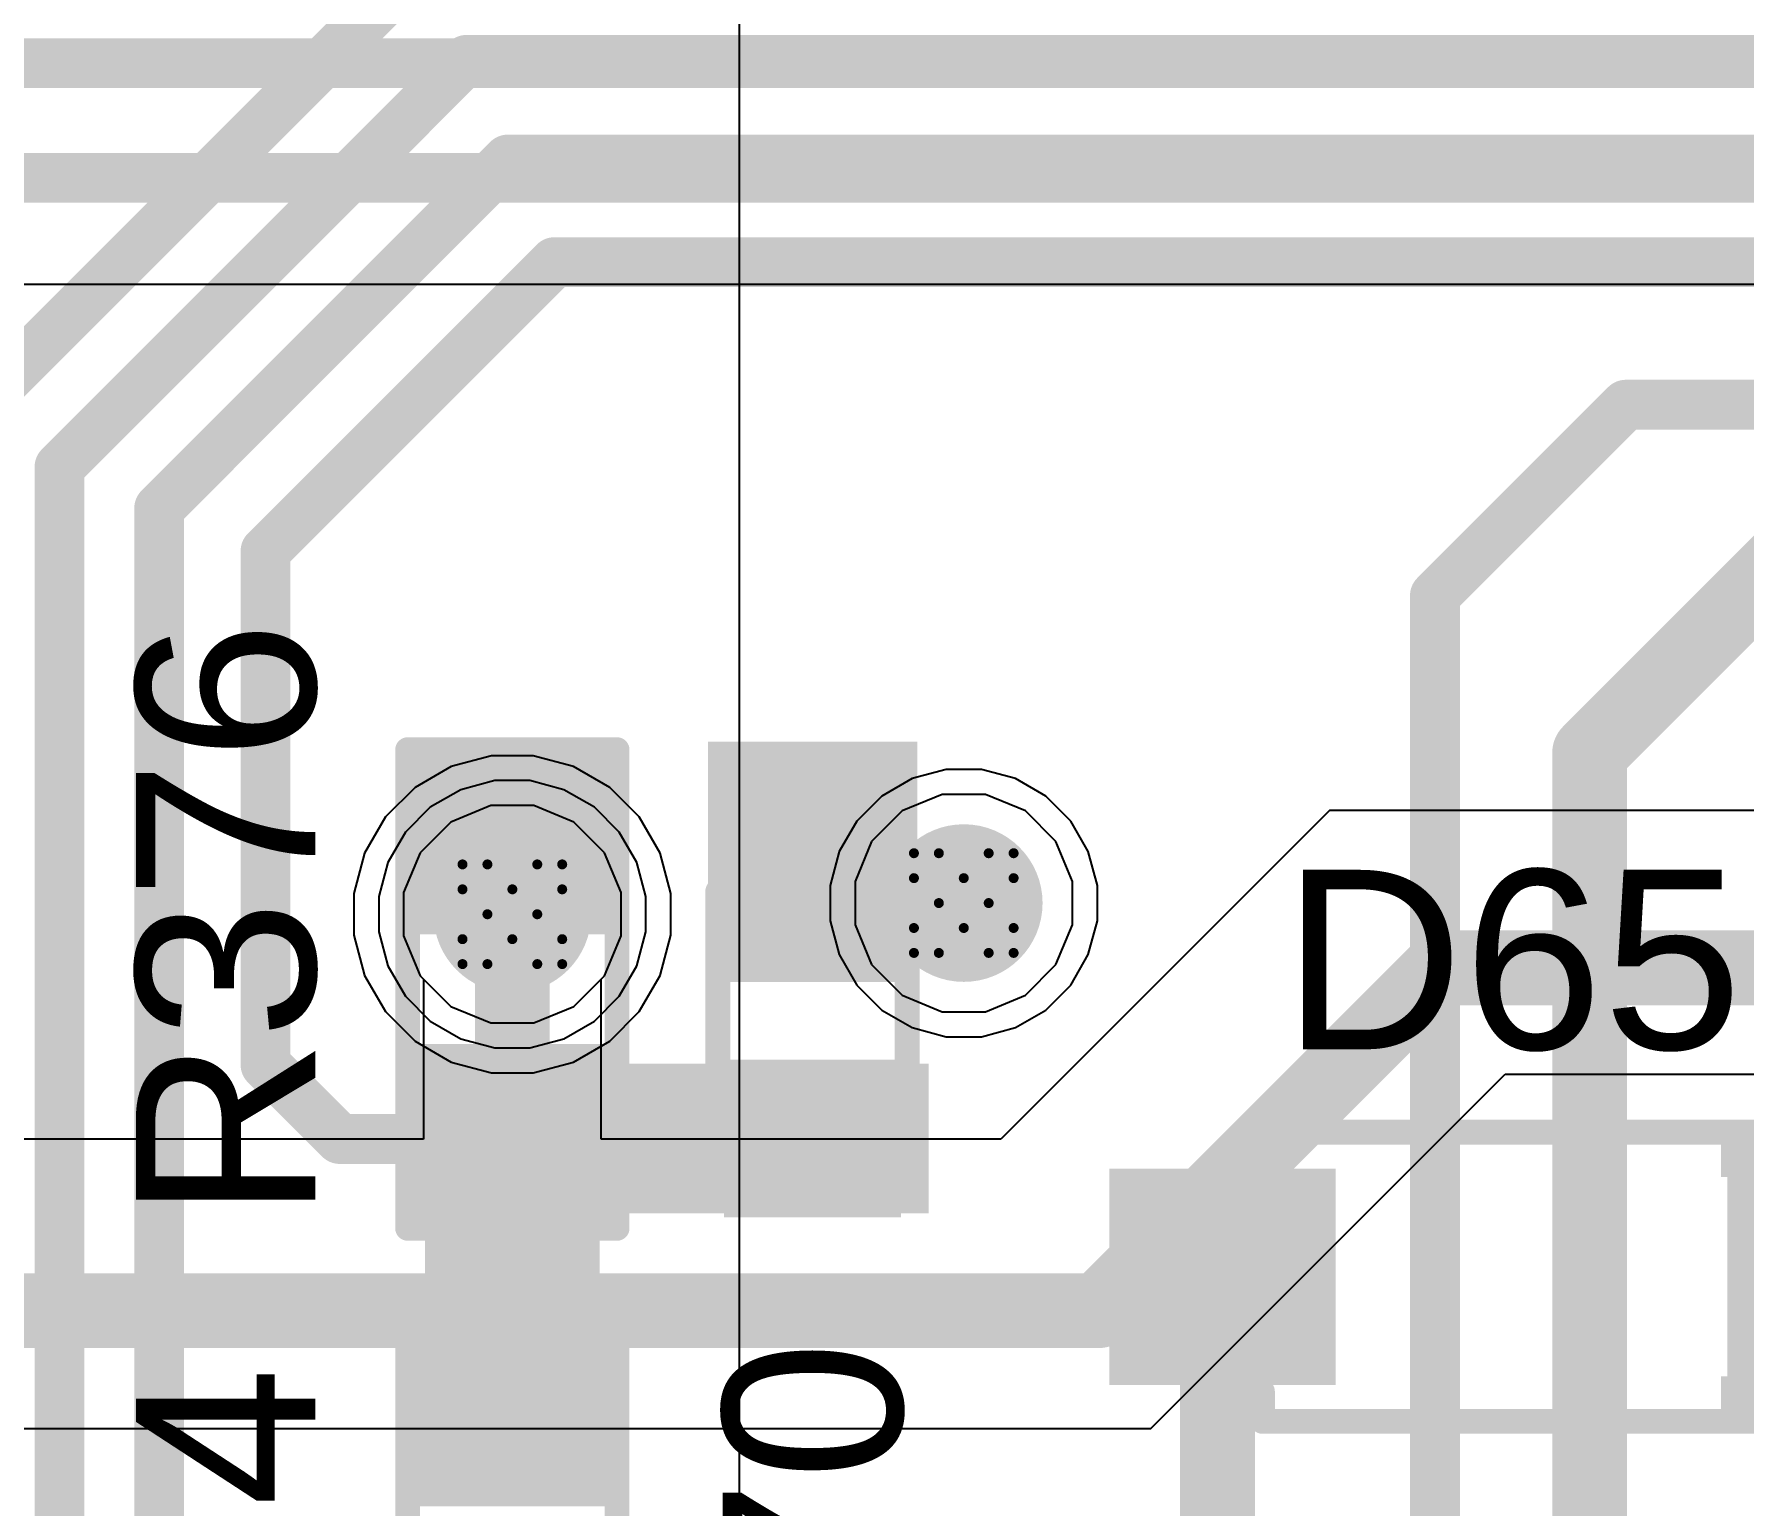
# Model space of a CAD drawing. Header units: inches. Extents: x 0 to 5379, y 0 to 5429.
# Drawn here: x 203.29 to 212, y 134.48 to 141.98 of the extents above; entities that cross this region are included whole.
import ezdxf

# ---------------------------------------------------------------- set-up
doc = ezdxf.new("R2010")
doc.units = ezdxf.units.IN
for name, color, linetype in [('Bottom Layer', 5, 'Continuous'), ('Bottom Solder', 6, 'Continuous'), ('Drill Drawing', 1, 'Continuous'), ('GND01', 16, 'Continuous'), ('GND02', 76, 'Continuous'), ('PWR', 156, 'Continuous'), ('SIG 01', 90, 'Continuous'), ('Top Layer', 1, 'Continuous'), ('Top Overlay', 2, 'Continuous'), ('Top Paste', 8, 'Continuous'), ('Top Solder', 216, 'Continuous'), ('Via Holes', 16, 'Continuous')]:
    doc.layers.add(name, color=color, linetype=linetype)
doc.styles.add('Arial', font='', dxfattribs={"height": 0.2})
doc.styles.get('Arial').set_extended_font_data('Arial')

# ---------------------------------------------------------------- blocks, each defined once
blk = doc.blocks.new('R___0603_387')
at = {"layer": 'Top Layer'}
for points in [[(-0.381, 0.4445), (-0.381, -0.4445), (-1.143, -0.4445), (-1.143, 0.4445)], [(1.143, 0.4445), (1.143, -0.4445), (0.381, -0.4445), (0.381, 0.4445)]]:
    blk.add_hatch(color=1, dxfattribs=at).paths.add_polyline_path(points)
at = {"layer": 'Top Paste'}
for points in [[(-0.381, 0.4445), (-0.381, -0.4445), (-1.143, -0.4445), (-1.143, 0.4445)], [(1.143, 0.4445), (1.143, -0.4445), (0.381, -0.4445), (0.381, 0.4445)]]:
    blk.add_hatch(color=8, dxfattribs=at).paths.add_polyline_path(points)
at = {"layer": 'Top Solder'}
for points in [[(-0.2794, 0.5461), (-0.2794, -0.5461), (-1.2446, -0.5461), (-1.2446, 0.5461)], [(1.2446, 0.5461), (1.2446, -0.5461), (0.2794, -0.5461), (0.2794, 0.5461)]]:
    blk.add_hatch(color=216, dxfattribs=at).paths.add_polyline_path(points)
at = {"layer": 'Top Overlay'}
for points in [[(-1.2192, 0.5334, 0.127, 0.127, 0), (1.2192, 0.5334, 0.127, 0.127, 0)], [(-1.2192, 0.5334, 0.127, 0.127, 0), (-1.2192, -0.5334, 0.127, 0.127, 0)], [(1.2192, 0.5334, 0.127, 0.127, 0), (1.2192, -0.5334, 0.127, 0.127, 0)], [(-1.2192, -0.5334, 0.127, 0.127, 0), (1.2192, -0.5334, 0.127, 0.127, 0)]]:
    blk.add_lwpolyline(points, format="xyseb", dxfattribs=at)
for points in [[(-1.25095, 0.5334, 0.0635, 0.0635, 1), (-1.18745, 0.5334, 0.0635, 0.0635, 1)], [(-1.25095, 0.5334, 0.0635, 0.0635, 1), (-1.18745, 0.5334, 0.0635, 0.0635, 1)], [(1.18745, 0.5334, 0.0635, 0.0635, 1), (1.25095, 0.5334, 0.0635, 0.0635, 1)], [(1.18745, 0.5334, 0.0635, 0.0635, 1), (1.25095, 0.5334, 0.0635, 0.0635, 1)], [(-1.25095, -0.5334, 0.0635, 0.0635, 1), (-1.18745, -0.5334, 0.0635, 0.0635, 1)], [(-1.25095, -0.5334, 0.0635, 0.0635, 1), (-1.18745, -0.5334, 0.0635, 0.0635, 1)], [(1.18745, -0.5334, 0.0635, 0.0635, 1), (1.25095, -0.5334, 0.0635, 0.0635, 1)], [(1.18745, -0.5334, 0.0635, 0.0635, 1), (1.25095, -0.5334, 0.0635, 0.0635, 1)]]:
    blk.add_lwpolyline(points, format="xyseb", close=True, dxfattribs=at)
blk = doc.blocks.new('R___0603_395')
at = {"layer": 'Top Layer'}
for points in [[(-0.381, 0.4445), (-0.381, -0.4445), (-1.143, -0.4445), (-1.143, 0.4445)], [(1.143, 0.4445), (1.143, -0.4445), (0.381, -0.4445), (0.381, 0.4445)]]:
    blk.add_hatch(color=1, dxfattribs=at).paths.add_polyline_path(points)
at = {"layer": 'Top Paste'}
for points in [[(-0.381, 0.4445), (-0.381, -0.4445), (-1.143, -0.4445), (-1.143, 0.4445)], [(1.143, 0.4445), (1.143, -0.4445), (0.381, -0.4445), (0.381, 0.4445)]]:
    blk.add_hatch(color=8, dxfattribs=at).paths.add_polyline_path(points)
at = {"layer": 'Top Solder'}
for points in [[(-0.2794, 0.5461), (-0.2794, -0.5461), (-1.2446, -0.5461), (-1.2446, 0.5461)], [(1.2446, 0.5461), (1.2446, -0.5461), (0.2794, -0.5461), (0.2794, 0.5461)]]:
    blk.add_hatch(color=216, dxfattribs=at).paths.add_polyline_path(points)
at = {"layer": 'Top Overlay'}
for points in [[(-1.2192, 0.5334, 0.127, 0.127, 0), (1.2192, 0.5334, 0.127, 0.127, 0)], [(-1.2192, 0.5334, 0.127, 0.127, 0), (-1.2192, -0.5334, 0.127, 0.127, 0)], [(1.2192, 0.5334, 0.127, 0.127, 0), (1.2192, -0.5334, 0.127, 0.127, 0)], [(-1.2192, -0.5334, 0.127, 0.127, 0), (1.2192, -0.5334, 0.127, 0.127, 0)]]:
    blk.add_lwpolyline(points, format="xyseb", dxfattribs=at)
for points in [[(-1.25095, 0.5334, 0.0635, 0.0635, 1), (-1.18745, 0.5334, 0.0635, 0.0635, 1)], [(-1.25095, 0.5334, 0.0635, 0.0635, 1), (-1.18745, 0.5334, 0.0635, 0.0635, 1)], [(1.18745, 0.5334, 0.0635, 0.0635, 1), (1.25095, 0.5334, 0.0635, 0.0635, 1)], [(1.18745, 0.5334, 0.0635, 0.0635, 1), (1.25095, 0.5334, 0.0635, 0.0635, 1)], [(-1.25095, -0.5334, 0.0635, 0.0635, 1), (-1.18745, -0.5334, 0.0635, 0.0635, 1)], [(-1.25095, -0.5334, 0.0635, 0.0635, 1), (-1.18745, -0.5334, 0.0635, 0.0635, 1)], [(1.18745, -0.5334, 0.0635, 0.0635, 1), (1.25095, -0.5334, 0.0635, 0.0635, 1)], [(1.18745, -0.5334, 0.0635, 0.0635, 1), (1.25095, -0.5334, 0.0635, 0.0635, 1)]]:
    blk.add_lwpolyline(points, format="xyseb", close=True, dxfattribs=at)
blk = doc.blocks.new('SOD_523_866')
at = {"layer": 'Top Layer'}
for points in [[(-0.9, 0.35), (-0.3, 0.35), (-0.3, -0.35), (-0.9, -0.35)], [(0.3, 0.35), (0.9, 0.35), (0.9, -0.35), (0.3, -0.35)]]:
    blk.add_hatch(color=1, dxfattribs=at).paths.add_polyline_path(points)
at = {"layer": 'Top Overlay'}
for points in [[(0.6602, 0.3556), (1.4222, 0.3556), (1.4222, 0.5334), (0.6602, 0.5334)], [(0.9396, -0.381), (1.4222, -0.381), (1.4222, 0.381), (0.9396, 0.381)], [(0.6602, -0.5334), (1.4222, -0.5334), (1.4222, -0.3556), (0.6602, -0.3556)]]:
    blk.add_hatch(color=2, dxfattribs=at).paths.add_polyline_path(points)
at = {"layer": 'Top Paste'}
for points in [[(-0.9, 0.35), (-0.3, 0.35), (-0.3, -0.35), (-0.9, -0.35)], [(0.3, 0.35), (0.9, 0.35), (0.9, -0.35), (0.3, -0.35)]]:
    blk.add_hatch(color=8, dxfattribs=at).paths.add_polyline_path(points)
at = {"layer": 'Top Solder'}
for points in [[(-1.0016, 0.4516), (-0.1984, 0.4516), (-0.1984, -0.4516), (-1.0016, -0.4516)], [(0.1984, 0.4516), (1.0016, 0.4516), (1.0016, -0.4516), (0.1984, -0.4516)]]:
    blk.add_hatch(color=216, dxfattribs=at).paths.add_polyline_path(points)
at = {"layer": 'Top Overlay'}
for points in [[(-0.6096, 0.4826, 0.127, 0.127, 0), (0.6604, 0.4826, 0.127, 0.127, 0)], [(-0.6096, 0.4818, 0.127, 0.127, 0), (-0.6096, 0.4318, 0.127, 0.127, 0)], [(-0.6096, -0.4318, 0.127, 0.127, 0), (-0.6096, -0.4818, 0.127, 0.127, 0)], [(-0.6096, -0.4826, 0.127, 0.127, 0), (0.6604, -0.4826, 0.127, 0.127, 0)]]:
    blk.add_lwpolyline(points, format="xyseb", dxfattribs=at)
for points in [[(-0.6413, 0.4826, 0.0635, 0.0635, 1), (-0.5778, 0.4826, 0.0635, 0.0635, 1)], [(-0.6413, 0.4818, 0.0635, 0.0635, 1), (-0.5778, 0.4818, 0.0635, 0.0635, 1)], [(0.6287, 0.4826, 0.0635, 0.0635, 1), (0.6921, 0.4826, 0.0635, 0.0635, 1)], [(-0.6413, 0.4318, 0.0635, 0.0635, 1), (-0.5778, 0.4318, 0.0635, 0.0635, 1)], [(-0.6413, -0.4318, 0.0635, 0.0635, 1), (-0.5778, -0.4318, 0.0635, 0.0635, 1)], [(-0.6413, -0.4818, 0.0635, 0.0635, 1), (-0.5778, -0.4818, 0.0635, 0.0635, 1)], [(-0.6413, -0.4826, 0.0635, 0.0635, 1), (-0.5778, -0.4826, 0.0635, 0.0635, 1)], [(0.6287, -0.4826, 0.0635, 0.0635, 1), (0.6921, -0.4826, 0.0635, 0.0635, 1)]]:
    blk.add_lwpolyline(points, format="xyseb", close=True, dxfattribs=at)
blk = doc.blocks.new('SOD_123_871')
at = {"layer": 'Top Layer'}
for points in [[(-1.1, 0.45), (-1.1, -0.45), (-2.05, -0.45), (-2.05, 0.45)], [(2.05, 0.45), (2.05, -0.45), (1.1, -0.45), (1.1, 0.45)]]:
    blk.add_hatch(color=1, dxfattribs=at).paths.add_polyline_path(points)
at = {"layer": 'Top Overlay'}
for points in [[(0.9652, 0.508), (2.8194, 0.508), (2.8194, 0.8), (0.9652, 0.8)], [(2.1198, -0.7875), (2.8194, -0.7875), (2.8194, 0.7873), (2.1198, 0.7873)], [(0.9652, -0.8), (2.8194, -0.8), (2.8194, -0.508), (0.9652, -0.508)]]:
    blk.add_hatch(color=2, dxfattribs=at).paths.add_polyline_path(points)
at = {"layer": 'Top Paste'}
for points in [[(-1.1, 0.45), (-1.1, -0.45), (-2.05, -0.45), (-2.05, 0.45)], [(2.05, 0.45), (2.05, -0.45), (1.1, -0.45), (1.1, 0.45)]]:
    blk.add_hatch(color=8, dxfattribs=at).paths.add_polyline_path(points)
at = {"layer": 'Top Solder'}
for points in [[(-0.9984, 0.5516), (-0.9984, -0.5516), (-2.1516, -0.5516), (-2.1516, 0.5516)], [(2.1516, 0.5516), (2.1516, -0.5516), (0.9984, -0.5516), (0.9984, 0.5516)]]:
    blk.add_hatch(color=216, dxfattribs=at).paths.add_polyline_path(points)
at = {"layer": 'Top Overlay'}
for points in [[(-1.3716, 0.5842, 0.127, 0.127, 0), (-1.3716, 0.7366, 0.127, 0.127, 0)], [(-1.3716, 0.7366, 0.127, 0.127, 0), (0.9652, 0.7366, 0.127, 0.127, 0)], [(-1.3716, -0.7366, 0.127, 0.127, 0), (-1.3716, -0.5842, 0.127, 0.127, 0)], [(-1.3716, -0.7366, 0.127, 0.127, 0), (0.9652, -0.7366, 0.127, 0.127, 0)]]:
    blk.add_lwpolyline(points, format="xyseb", dxfattribs=at)
for points in [[(-1.4033, 0.7366, 0.0635, 0.0635, 1), (-1.3398, 0.7366, 0.0635, 0.0635, 1)], [(-1.4033, 0.7366, 0.0635, 0.0635, 1), (-1.3398, 0.7366, 0.0635, 0.0635, 1)], [(0.9335, 0.7366, 0.0635, 0.0635, 1), (0.997, 0.7366, 0.0635, 0.0635, 1)], [(-1.4033, 0.5842, 0.0635, 0.0635, 1), (-1.3398, 0.5842, 0.0635, 0.0635, 1)], [(-1.4033, -0.5842, 0.0635, 0.0635, 1), (-1.3398, -0.5842, 0.0635, 0.0635, 1)], [(-1.4033, -0.7366, 0.0635, 0.0635, 1), (-1.3398, -0.7366, 0.0635, 0.0635, 1)], [(-1.4033, -0.7366, 0.0635, 0.0635, 1), (-1.3398, -0.7366, 0.0635, 0.0635, 1)], [(0.9335, -0.7366, 0.0635, 0.0635, 1), (0.997, -0.7366, 0.0635, 0.0635, 1)]]:
    blk.add_lwpolyline(points, format="xyseb", close=True, dxfattribs=at)

msp = doc.modelspace()

# ---------------------------------------------------------------- hatches: boundary and pattern name
at = {"layer": 'Bottom Layer'}
h = msp.add_hatch(color=5, dxfattribs=at)
edge = h.paths.add_edge_path()
edge.add_arc((208.0283, 137.5495), 0.3, 0, 360)
h = msp.add_hatch(color=5, dxfattribs=at)
edge = h.paths.add_edge_path()
edge.add_arc((205.7279, 137.4925), 0.3, 0, 360)
at = {"layer": 'Bottom Solder'}
h = msp.add_hatch(color=6, dxfattribs=at)
edge = h.paths.add_edge_path()
edge.add_arc((208.0283, 137.5495), 0.4016, 0, 360)
h = msp.add_hatch(color=6, dxfattribs=at)
edge = h.paths.add_edge_path()
edge.add_arc((205.7279, 137.4925), 0.4016, 0, 360)
at = {"layer": 'GND01'}
h = msp.add_hatch(color=16, dxfattribs=at)
edge = h.paths.add_edge_path()
edge.add_arc((208.0283, 137.5495), 0.3, 0, 360)
h = msp.add_hatch(color=16, dxfattribs=at)
edge = h.paths.add_edge_path()
edge.add_arc((205.7279, 137.4925), 0.3, 0, 360)
at = {"layer": 'GND02'}
h = msp.add_hatch(color=76, dxfattribs=at)
edge = h.paths.add_edge_path()
edge.add_arc((208.0283, 137.5495), 0.3, 0, 360)
h = msp.add_hatch(color=76, dxfattribs=at)
edge = h.paths.add_edge_path()
edge.add_arc((205.7279, 137.4925), 0.3, 0, 360)
at = {"layer": 'PWR'}
h = msp.add_hatch(color=156, dxfattribs=at)
edge = h.paths.add_edge_path()
edge.add_arc((208.0283, 137.5495), 0.3, 0, 360)
h = msp.add_hatch(color=156, dxfattribs=at)
edge = h.paths.add_edge_path()
edge.add_arc((205.7279, 137.4925), 0.3, 0, 360)
at = {"layer": 'SIG 01'}
h = msp.add_hatch(color=90, dxfattribs=at)
edge = h.paths.add_edge_path()
edge.add_arc((208.0283, 137.5495), 0.3, 0, 360)
h = msp.add_hatch(color=90, dxfattribs=at)
edge = h.paths.add_edge_path()
edge.add_arc((205.7279, 137.4925), 0.3, 0, 360)
at = {"layer": 'Top Layer'}
h = msp.add_hatch(color=1, dxfattribs=at)
edge = h.paths.add_edge_path()
edge.add_arc((208.0283, 137.5495), 0.3, 0, 360)
h = msp.add_hatch(color=1, dxfattribs=at)
edge = h.paths.add_edge_path()
edge.add_arc((205.7279, 137.4925), 0.3, 0, 360)
for points in [[(207.8488, 136.7312), (205.2834, 136.7312), (205.2834, 135.9692), (207.8488, 135.9692)], [(206.1724, 136.7308), (205.2834, 136.7308), (205.2834, 134.5986), (206.1724, 134.5986)]]:
    msp.add_hatch(color=1, dxfattribs=at).paths.add_polyline_path(points)
at = {"layer": 'Top Solder'}
h = msp.add_hatch(color=216, dxfattribs=at)
edge = h.paths.add_edge_path()
edge.add_arc((208.0283, 137.5495), 0.4016, 0, 360)
h = msp.add_hatch(color=216, dxfattribs=at)
edge = h.paths.add_edge_path()
edge.add_arc((205.7279, 137.4925), 0.4016, 0, 360)
at = {"layer": 'Via Holes'}
h = msp.add_hatch(color=7, dxfattribs=at)
edge = h.paths.add_edge_path()
edge.add_arc((208.0283, 137.5495), 0.15, 0, 360)
h = msp.add_hatch(color=7, dxfattribs=at)
edge = h.paths.add_edge_path()
edge.add_arc((205.7279, 137.4925), 0.15, 0, 360)

# ---------------------------------------------------------------- linework, layer by layer
at = {"layer": 'Bottom Layer'}
for p, q in [((206.883, 147.2946), (206.883, 131.7244)), ((206.883, 147.2946), (206.883, 131.7244)), ((205.6215, 138.3005), (205.416, 138.2454)), ((205.8343, 138.3005), (205.6215, 138.3005)), ((206.0398, 138.2454), (205.8343, 138.3005)), ((205.416, 138.2454), (205.2318, 138.1391)), ((206.224, 138.1391), (206.0398, 138.2454)), ((205.2318, 138.1391), (205.0813, 137.9886)), ((206.3744, 137.9886), (206.224, 138.1391)), ((205.0813, 137.9886), (204.975, 137.8044)), ((206.4808, 137.8044), (206.3744, 137.9886)), ((204.975, 137.8044), (204.9199, 137.5989)), ((206.5359, 137.5989), (206.4808, 137.8044)), ((204.9199, 137.5989), (204.9199, 137.3861)), ((206.5359, 137.3861), (206.5359, 137.5989)), ((204.9199, 137.3861), (204.975, 137.1806)), ((206.4808, 137.1806), (206.5359, 137.3861)), ((204.975, 137.1806), (205.0813, 136.9964)), ((206.3744, 136.9964), (206.4808, 137.1806)), ((205.0813, 136.9964), (205.2318, 136.8459)), ((206.224, 136.8459), (206.3744, 136.9964)), ((205.2318, 136.8459), (205.416, 136.7396)), ((206.0398, 136.7396), (206.224, 136.8459)), ((205.416, 136.7396), (205.6215, 136.6845)), ((205.8343, 136.6845), (206.0398, 136.7396)), ((205.6215, 136.6845), (205.8343, 136.6845))]:
    msp.add_line(p, q, dxfattribs=at)
at = {"layer": 'Drill Drawing'}
for points in [[(207.7743, 137.6765, 0.0508, 0.0508, 0), (207.7743, 137.8035, 0.0508, 0.0508, 0)], [(207.7743, 137.8035, 0.0508, 0.0508, 0), (207.9013, 137.8035, 0.0508, 0.0508, 0)], [(207.9013, 137.8035, 0.0508, 0.0508, 0), (208.0283, 137.6765, 0.0508, 0.0508, 0)], [(208.0283, 137.6765, 0.0508, 0.0508, 0), (208.1553, 137.8035, 0.0508, 0.0508, 0)], [(208.1553, 137.8035, 0.0508, 0.0508, 0), (208.2823, 137.8035, 0.0508, 0.0508, 0)], [(208.2823, 137.6765, 0.0508, 0.0508, 0), (208.2823, 137.8035, 0.0508, 0.0508, 0)], [(205.4739, 137.6195, 0.0508, 0.0508, 0), (205.4739, 137.7465, 0.0508, 0.0508, 0)], [(205.4739, 137.7465, 0.0508, 0.0508, 0), (205.6009, 137.7465, 0.0508, 0.0508, 0)], [(205.6009, 137.7465, 0.0508, 0.0508, 0), (205.7279, 137.6195, 0.0508, 0.0508, 0)], [(205.7279, 137.6195, 0.0508, 0.0508, 0), (205.8549, 137.7465, 0.0508, 0.0508, 0)], [(205.8549, 137.7465, 0.0508, 0.0508, 0), (205.9819, 137.7465, 0.0508, 0.0508, 0)], [(205.9819, 137.6195, 0.0508, 0.0508, 0), (205.9819, 137.7465, 0.0508, 0.0508, 0)], [(207.7743, 137.6765, 0.0508, 0.0508, 0), (207.9013, 137.5495, 0.0508, 0.0508, 0)], [(208.1553, 137.5495, 0.0508, 0.0508, 0), (208.2823, 137.6765, 0.0508, 0.0508, 0)], [(205.4739, 137.6195, 0.0508, 0.0508, 0), (205.6009, 137.4925, 0.0508, 0.0508, 0)], [(205.8549, 137.4925, 0.0508, 0.0508, 0), (205.9819, 137.6195, 0.0508, 0.0508, 0)], [(207.7743, 137.4225, 0.0508, 0.0508, 0), (207.9013, 137.5495, 0.0508, 0.0508, 0)], [(208.1553, 137.5495, 0.0508, 0.0508, 0), (208.2823, 137.4225, 0.0508, 0.0508, 0)], [(205.4739, 137.3655, 0.0508, 0.0508, 0), (205.6009, 137.4925, 0.0508, 0.0508, 0)], [(205.8549, 137.4925, 0.0508, 0.0508, 0), (205.9819, 137.3655, 0.0508, 0.0508, 0)], [(205.4739, 137.2385, 0.0508, 0.0508, 0), (205.4739, 137.3655, 0.0508, 0.0508, 0)], [(205.6009, 137.2385, 0.0508, 0.0508, 0), (205.7279, 137.3655, 0.0508, 0.0508, 0)], [(205.7279, 137.3655, 0.0508, 0.0508, 0), (205.8549, 137.2385, 0.0508, 0.0508, 0)], [(205.9819, 137.2385, 0.0508, 0.0508, 0), (205.9819, 137.3655, 0.0508, 0.0508, 0)], [(207.7743, 137.2955, 0.0508, 0.0508, 0), (207.7743, 137.4225, 0.0508, 0.0508, 0)], [(207.9013, 137.2955, 0.0508, 0.0508, 0), (208.0283, 137.4225, 0.0508, 0.0508, 0)], [(208.0283, 137.4225, 0.0508, 0.0508, 0), (208.1553, 137.2955, 0.0508, 0.0508, 0)], [(208.2823, 137.2955, 0.0508, 0.0508, 0), (208.2823, 137.4225, 0.0508, 0.0508, 0)], [(207.7743, 137.2955, 0.0508, 0.0508, 0), (207.9013, 137.2955, 0.0508, 0.0508, 0)], [(208.1553, 137.2955, 0.0508, 0.0508, 0), (208.2823, 137.2955, 0.0508, 0.0508, 0)], [(205.4739, 137.2385, 0.0508, 0.0508, 0), (205.6009, 137.2385, 0.0508, 0.0508, 0)], [(205.8549, 137.2385, 0.0508, 0.0508, 0), (205.9819, 137.2385, 0.0508, 0.0508, 0)]]:
    msp.add_lwpolyline(points, format="xyseb", dxfattribs=at)
for points in [[(207.7616, 137.8035, 0.0254, 0.0254, 1), (207.787, 137.8035, 0.0254, 0.0254, 1)], [(207.7616, 137.8035, 0.0254, 0.0254, 1), (207.787, 137.8035, 0.0254, 0.0254, 1)], [(207.8886, 137.8035, 0.0254, 0.0254, 1), (207.914, 137.8035, 0.0254, 0.0254, 1)], [(207.8886, 137.8035, 0.0254, 0.0254, 1), (207.914, 137.8035, 0.0254, 0.0254, 1)], [(208.1426, 137.8035, 0.0254, 0.0254, 1), (208.168, 137.8035, 0.0254, 0.0254, 1)], [(208.1426, 137.8035, 0.0254, 0.0254, 1), (208.168, 137.8035, 0.0254, 0.0254, 1)], [(208.2696, 137.8035, 0.0254, 0.0254, 1), (208.295, 137.8035, 0.0254, 0.0254, 1)], [(208.2696, 137.8035, 0.0254, 0.0254, 1), (208.295, 137.8035, 0.0254, 0.0254, 1)], [(205.4612, 137.7465, 0.0254, 0.0254, 1), (205.4866, 137.7465, 0.0254, 0.0254, 1)], [(205.4612, 137.7465, 0.0254, 0.0254, 1), (205.4866, 137.7465, 0.0254, 0.0254, 1)], [(205.5882, 137.7465, 0.0254, 0.0254, 1), (205.6136, 137.7465, 0.0254, 0.0254, 1)], [(205.5882, 137.7465, 0.0254, 0.0254, 1), (205.6136, 137.7465, 0.0254, 0.0254, 1)], [(205.8422, 137.7465, 0.0254, 0.0254, 1), (205.8676, 137.7465, 0.0254, 0.0254, 1)], [(205.8422, 137.7465, 0.0254, 0.0254, 1), (205.8676, 137.7465, 0.0254, 0.0254, 1)], [(205.9692, 137.7465, 0.0254, 0.0254, 1), (205.9946, 137.7465, 0.0254, 0.0254, 1)], [(205.9692, 137.7465, 0.0254, 0.0254, 1), (205.9946, 137.7465, 0.0254, 0.0254, 1)], [(207.7616, 137.6765, 0.0254, 0.0254, 1), (207.787, 137.6765, 0.0254, 0.0254, 1)], [(207.7616, 137.6765, 0.0254, 0.0254, 1), (207.787, 137.6765, 0.0254, 0.0254, 1)], [(208.0156, 137.6765, 0.0254, 0.0254, 1), (208.041, 137.6765, 0.0254, 0.0254, 1)], [(208.0156, 137.6765, 0.0254, 0.0254, 1), (208.041, 137.6765, 0.0254, 0.0254, 1)], [(208.2696, 137.6765, 0.0254, 0.0254, 1), (208.295, 137.6765, 0.0254, 0.0254, 1)], [(208.2696, 137.6765, 0.0254, 0.0254, 1), (208.295, 137.6765, 0.0254, 0.0254, 1)], [(205.4612, 137.6195, 0.0254, 0.0254, 1), (205.4866, 137.6195, 0.0254, 0.0254, 1)], [(205.4612, 137.6195, 0.0254, 0.0254, 1), (205.4866, 137.6195, 0.0254, 0.0254, 1)], [(205.7152, 137.6195, 0.0254, 0.0254, 1), (205.7406, 137.6195, 0.0254, 0.0254, 1)], [(205.7152, 137.6195, 0.0254, 0.0254, 1), (205.7406, 137.6195, 0.0254, 0.0254, 1)], [(205.9692, 137.6195, 0.0254, 0.0254, 1), (205.9946, 137.6195, 0.0254, 0.0254, 1)], [(205.9692, 137.6195, 0.0254, 0.0254, 1), (205.9946, 137.6195, 0.0254, 0.0254, 1)], [(207.8886, 137.5495, 0.0254, 0.0254, 1), (207.914, 137.5495, 0.0254, 0.0254, 1)], [(207.8886, 137.5495, 0.0254, 0.0254, 1), (207.914, 137.5495, 0.0254, 0.0254, 1)], [(208.1426, 137.5495, 0.0254, 0.0254, 1), (208.168, 137.5495, 0.0254, 0.0254, 1)], [(208.1426, 137.5495, 0.0254, 0.0254, 1), (208.168, 137.5495, 0.0254, 0.0254, 1)], [(205.5882, 137.4925, 0.0254, 0.0254, 1), (205.6136, 137.4925, 0.0254, 0.0254, 1)], [(205.5882, 137.4925, 0.0254, 0.0254, 1), (205.6136, 137.4925, 0.0254, 0.0254, 1)], [(205.8422, 137.4925, 0.0254, 0.0254, 1), (205.8676, 137.4925, 0.0254, 0.0254, 1)], [(205.8422, 137.4925, 0.0254, 0.0254, 1), (205.8676, 137.4925, 0.0254, 0.0254, 1)], [(205.4612, 137.3655, 0.0254, 0.0254, 1), (205.4866, 137.3655, 0.0254, 0.0254, 1)], [(205.4612, 137.3655, 0.0254, 0.0254, 1), (205.4866, 137.3655, 0.0254, 0.0254, 1)], [(205.7152, 137.3655, 0.0254, 0.0254, 1), (205.7406, 137.3655, 0.0254, 0.0254, 1)], [(205.7152, 137.3655, 0.0254, 0.0254, 1), (205.7406, 137.3655, 0.0254, 0.0254, 1)], [(205.9692, 137.3655, 0.0254, 0.0254, 1), (205.9946, 137.3655, 0.0254, 0.0254, 1)], [(205.9692, 137.3655, 0.0254, 0.0254, 1), (205.9946, 137.3655, 0.0254, 0.0254, 1)], [(207.7616, 137.4225, 0.0254, 0.0254, 1), (207.787, 137.4225, 0.0254, 0.0254, 1)], [(207.7616, 137.4225, 0.0254, 0.0254, 1), (207.787, 137.4225, 0.0254, 0.0254, 1)], [(208.0156, 137.4225, 0.0254, 0.0254, 1), (208.041, 137.4225, 0.0254, 0.0254, 1)], [(208.0156, 137.4225, 0.0254, 0.0254, 1), (208.041, 137.4225, 0.0254, 0.0254, 1)], [(208.2696, 137.4225, 0.0254, 0.0254, 1), (208.295, 137.4225, 0.0254, 0.0254, 1)], [(208.2696, 137.4225, 0.0254, 0.0254, 1), (208.295, 137.4225, 0.0254, 0.0254, 1)], [(207.7616, 137.2955, 0.0254, 0.0254, 1), (207.787, 137.2955, 0.0254, 0.0254, 1)], [(207.7616, 137.2955, 0.0254, 0.0254, 1), (207.787, 137.2955, 0.0254, 0.0254, 1)], [(207.8886, 137.2955, 0.0254, 0.0254, 1), (207.914, 137.2955, 0.0254, 0.0254, 1)], [(207.8886, 137.2955, 0.0254, 0.0254, 1), (207.914, 137.2955, 0.0254, 0.0254, 1)], [(208.1426, 137.2955, 0.0254, 0.0254, 1), (208.168, 137.2955, 0.0254, 0.0254, 1)], [(208.1426, 137.2955, 0.0254, 0.0254, 1), (208.168, 137.2955, 0.0254, 0.0254, 1)], [(208.2696, 137.2955, 0.0254, 0.0254, 1), (208.295, 137.2955, 0.0254, 0.0254, 1)], [(208.2696, 137.2955, 0.0254, 0.0254, 1), (208.295, 137.2955, 0.0254, 0.0254, 1)], [(205.4612, 137.2385, 0.0254, 0.0254, 1), (205.4866, 137.2385, 0.0254, 0.0254, 1)], [(205.4612, 137.2385, 0.0254, 0.0254, 1), (205.4866, 137.2385, 0.0254, 0.0254, 1)], [(205.5882, 137.2385, 0.0254, 0.0254, 1), (205.6136, 137.2385, 0.0254, 0.0254, 1)], [(205.5882, 137.2385, 0.0254, 0.0254, 1), (205.6136, 137.2385, 0.0254, 0.0254, 1)], [(205.8422, 137.2385, 0.0254, 0.0254, 1), (205.8676, 137.2385, 0.0254, 0.0254, 1)], [(205.8422, 137.2385, 0.0254, 0.0254, 1), (205.8676, 137.2385, 0.0254, 0.0254, 1)], [(205.9692, 137.2385, 0.0254, 0.0254, 1), (205.9946, 137.2385, 0.0254, 0.0254, 1)], [(205.9692, 137.2385, 0.0254, 0.0254, 1), (205.9946, 137.2385, 0.0254, 0.0254, 1)]]:
    msp.add_lwpolyline(points, format="xyseb", close=True, dxfattribs=at)
at = {"layer": 'GND01'}
for p, q in [((207.9181, 138.1035), (207.7145, 138.0192)), ((208.1385, 138.1035), (207.9181, 138.1035)), ((208.3421, 138.0192), (208.1385, 138.1035)), ((205.6177, 138.0465), (205.4141, 137.9622)), ((205.8381, 138.0465), (205.6177, 138.0465)), ((206.0417, 137.9622), (205.8381, 138.0465)), ((207.7145, 138.0192), (207.5586, 137.8633)), ((208.498, 137.8633), (208.3421, 138.0192)), ((205.4141, 137.9622), (205.2582, 137.8063)), ((206.1975, 137.8063), (206.0417, 137.9622)), ((207.5586, 137.8633), (207.4743, 137.6597)), ((208.5823, 137.6597), (208.498, 137.8633)), ((205.2582, 137.8063), (205.1739, 137.6027)), ((206.2819, 137.6027), (206.1975, 137.8063)), ((207.4743, 137.6597), (207.4743, 137.4393)), ((208.5823, 137.4393), (208.5823, 137.6597)), ((205.1739, 137.6027), (205.1739, 137.3823)), ((206.2819, 137.3823), (206.2819, 137.6027)), ((207.4743, 137.4393), (207.5586, 137.2357)), ((208.498, 137.2357), (208.5823, 137.4393)), ((205.1739, 137.3823), (205.2582, 137.1787)), ((206.1975, 137.1787), (206.2819, 137.3823)), ((207.5586, 137.2357), (207.7145, 137.0798)), ((208.3421, 137.0798), (208.498, 137.2357)), ((205.2582, 137.1787), (205.4141, 137.0228)), ((206.0417, 137.0228), (206.1975, 137.1787)), ((207.7145, 137.0798), (207.9181, 136.9955)), ((208.1385, 136.9955), (208.3421, 137.0798)), ((205.4141, 137.0228), (205.6177, 136.9385)), ((205.8381, 136.9385), (206.0417, 137.0228)), ((207.9181, 136.9955), (208.1385, 136.9955)), ((205.6177, 136.9385), (205.8381, 136.9385))]:
    msp.add_line(p, q, dxfattribs=at)
at = {"layer": 'GND02'}
for p, q in [((207.9181, 138.1035), (207.7145, 138.0192)), ((208.1385, 138.1035), (207.9181, 138.1035)), ((208.3421, 138.0192), (208.1385, 138.1035)), ((205.6177, 138.0465), (205.4141, 137.9622)), ((205.8381, 138.0465), (205.6177, 138.0465)), ((206.0417, 137.9622), (205.8381, 138.0465)), ((207.7145, 138.0192), (207.5586, 137.8633)), ((208.498, 137.8633), (208.3421, 138.0192)), ((205.4141, 137.9622), (205.2582, 137.8063)), ((206.1975, 137.8063), (206.0417, 137.9622)), ((207.5586, 137.8633), (207.4743, 137.6597)), ((208.5823, 137.6597), (208.498, 137.8633)), ((205.2582, 137.8063), (205.1739, 137.6027)), ((206.2819, 137.6027), (206.1975, 137.8063)), ((207.4743, 137.6597), (207.4743, 137.4393)), ((208.5823, 137.4393), (208.5823, 137.6597)), ((205.1739, 137.6027), (205.1739, 137.3823)), ((206.2819, 137.3823), (206.2819, 137.6027)), ((207.4743, 137.4393), (207.5586, 137.2357)), ((208.498, 137.2357), (208.5823, 137.4393)), ((205.1739, 137.3823), (205.2582, 137.1787)), ((206.1975, 137.1787), (206.2819, 137.3823)), ((207.5586, 137.2357), (207.7145, 137.0798)), ((208.3421, 137.0798), (208.498, 137.2357)), ((205.2582, 137.1787), (205.4141, 137.0228)), ((206.0417, 137.0228), (206.1975, 137.1787)), ((207.7145, 137.0798), (207.9181, 136.9955)), ((208.1385, 136.9955), (208.3421, 137.0798)), ((205.4141, 137.0228), (205.6177, 136.9385)), ((205.8381, 136.9385), (206.0417, 137.0228)), ((207.9181, 136.9955), (208.1385, 136.9955)), ((205.6177, 136.9385), (205.8381, 136.9385))]:
    msp.add_line(p, q, dxfattribs=at)
at = {"layer": 'PWR'}
for p, q in [((185.2817, 140.7023), (215.1341, 140.7023)), ((205.6177, 138.0465), (205.4141, 137.9622)), ((205.8381, 138.0465), (205.6177, 138.0465)), ((206.0417, 137.9622), (205.8381, 138.0465)), ((209.8918, 138.0211), (208.2179, 136.3472)), ((222.9687, 138.0211), (209.8918, 138.0211)), ((205.4141, 137.9622), (205.2582, 137.8063)), ((206.1975, 137.8063), (206.0417, 137.9622)), ((205.2582, 137.8063), (205.1739, 137.6027)), ((206.2819, 137.6027), (206.1975, 137.8063)), ((205.1739, 137.6027), (205.1739, 137.3823)), ((206.2819, 137.3823), (206.2819, 137.6027)), ((205.1739, 137.3823), (205.2582, 137.1787)), ((206.1975, 137.1787), (206.2819, 137.3823)), ((205.2582, 137.1787), (205.2747, 137.1622)), ((205.2747, 137.1622), (205.2747, 136.3472)), ((206.1811, 137.1622), (206.1975, 137.1787)), ((206.1811, 136.3472), (206.1811, 137.1622)), ((208.9808, 134.8716), (210.7866, 136.6774)), ((210.7866, 136.6774), (215.7695, 136.6774)), ((205.2747, 136.3472), (185.2817, 136.3472)), ((208.2179, 136.3472), (206.1811, 136.3472)), ((185.1285, 134.8716), (208.9808, 134.8716))]:
    msp.add_line(p, q, dxfattribs=at)
for points in [[(186.5303, 141.8296, 0.254, 0.254, 0), (214.7009, 141.8296, 0.254, 0.254, 0)], [(186.1644, 141.2449, 0.254, 0.254, 0), (215.0417, 141.2449, 0.254, 0.254, 0)], [(205.7279, 135.4726, 0.381, 0.381, 0), (205.7279, 137.4925, 0.381, 0.381, 0)], [(208.717, 135.4726, 0.381, 0.381, 0), (210.464, 137.2196, 0.381, 0.381, 0)], [(210.464, 137.2196, 0.381, 0.381, 0), (215.9794, 137.2196, 0.381, 0.381, 0)], [(185.4103, 135.4726, 0.381, 0.381, 0), (205.7279, 135.4726, 0.381, 0.381, 0)], [(205.7279, 135.4726, 0.381, 0.381, 0), (208.717, 135.4726, 0.381, 0.381, 0)]]:
    msp.add_lwpolyline(points, format="xyseb", dxfattribs=at)
for points in [[(205.6326, 137.4925, 0.1905, 0.1905, 1), (205.8231, 137.4925, 0.1905, 0.1905, 1)], [(210.3687, 137.2196, 0.1905, 0.1905, 1), (210.5592, 137.2196, 0.1905, 0.1905, 1)], [(210.3687, 137.2196, 0.1905, 0.1905, 1), (210.5592, 137.2196, 0.1905, 0.1905, 1)], [(205.6326, 135.4726, 0.1905, 0.1905, 1), (205.8231, 135.4726, 0.1905, 0.1905, 1)], [(205.6326, 135.4726, 0.1905, 0.1905, 1), (205.8231, 135.4726, 0.1905, 0.1905, 1)], [(205.6326, 135.4726, 0.1905, 0.1905, 1), (205.8231, 135.4726, 0.1905, 0.1905, 1)], [(208.6217, 135.4726, 0.1905, 0.1905, 1), (208.8122, 135.4726, 0.1905, 0.1905, 1)], [(208.6217, 135.4726, 0.1905, 0.1905, 1), (208.8122, 135.4726, 0.1905, 0.1905, 1)]]:
    msp.add_lwpolyline(points, format="xyseb", close=True, dxfattribs=at)
at = {"layer": 'SIG 01'}
for p, q in [((207.7654, 138.1841), (207.6102, 138.0944)), ((207.9386, 138.2305), (207.7654, 138.1841)), ((208.118, 138.2305), (207.9386, 138.2305)), ((208.2912, 138.1841), (208.118, 138.2305)), ((208.4464, 138.0944), (208.2912, 138.1841)), ((205.465, 138.1271), (205.3097, 138.0374)), ((205.6382, 138.1735), (205.465, 138.1271)), ((205.8175, 138.1735), (205.6382, 138.1735)), ((205.9907, 138.1271), (205.8175, 138.1735)), ((206.146, 138.0374), (205.9907, 138.1271)), ((207.6102, 138.0944), (207.4834, 137.9676)), ((208.5732, 137.9676), (208.4464, 138.0944)), ((205.3097, 138.0374), (205.183, 137.9106)), ((206.2728, 137.9106), (206.146, 138.0374)), ((207.4834, 137.9676), (207.3937, 137.8124)), ((208.6629, 137.8124), (208.5732, 137.9676)), ((205.183, 137.9106), (205.0933, 137.7554)), ((206.3625, 137.7554), (206.2728, 137.9106)), ((205.0933, 137.7554), (205.0469, 137.5822)), ((206.4089, 137.5822), (206.3625, 137.7554)), ((207.3937, 137.8124), (207.3473, 137.6392)), ((208.7093, 137.6392), (208.6629, 137.8124)), ((205.0469, 137.5822), (205.0469, 137.4028)), ((206.4089, 137.4028), (206.4089, 137.5822)), ((207.3473, 137.6392), (207.3473, 137.4598)), ((208.7093, 137.4598), (208.7093, 137.6392)), ((205.0469, 137.4028), (205.0933, 137.2296)), ((206.3625, 137.2296), (206.4089, 137.4028)), ((207.3473, 137.4598), (207.3937, 137.2866)), ((208.6629, 137.2866), (208.7093, 137.4598)), ((205.0933, 137.2296), (205.183, 137.0744)), ((206.2728, 137.0744), (206.3625, 137.2296)), ((207.3937, 137.2866), (207.4834, 137.1314)), ((208.5732, 137.1314), (208.6629, 137.2866)), ((207.4834, 137.1314), (207.6102, 137.0046)), ((208.4464, 137.0046), (208.5732, 137.1314)), ((205.183, 137.0744), (205.3097, 136.9476)), ((206.146, 136.9476), (206.2728, 137.0744)), ((207.6102, 137.0046), (207.7654, 136.9149)), ((208.2912, 136.9149), (208.4464, 137.0046)), ((205.3097, 136.9476), (205.465, 136.8579)), ((205.9907, 136.8579), (206.146, 136.9476)), ((207.7654, 136.9149), (207.9386, 136.8685)), ((207.9386, 136.8685), (208.118, 136.8685)), ((208.118, 136.8685), (208.2912, 136.9149)), ((205.465, 136.8579), (205.6382, 136.8115)), ((205.6382, 136.8115), (205.8175, 136.8115)), ((205.8175, 136.8115), (205.9907, 136.8579))]:
    msp.add_line(p, q, dxfattribs=at)
at = {"layer": 'Top Layer'}
for points in [[(202.9123, 139.9823, 0.254, 0.254, 0), (205.2842, 142.3542, 0.254, 0.254, 0)], [(203.4203, 139.7719, 0.254, 0.254, 0), (205.4946, 141.8462, 0.254, 0.254, 0)], [(205.4946, 141.8462, 0.254, 0.254, 0), (218.3756, 141.8462, 0.254, 0.254, 0)], [(203.9283, 139.5615, 0.254, 0.254, 0), (205.705, 141.3382, 0.254, 0.254, 0)], [(205.705, 141.3382, 0.254, 0.254, 0), (218.586, 141.3382, 0.254, 0.254, 0)], [(204.47, 139.3428, 0.254, 0.254, 0), (205.9425, 140.8153, 0.254, 0.254, 0)], [(205.9425, 140.8153, 0.254, 0.254, 0), (218.8433, 140.8153, 0.254, 0.254, 0)], [(210.4293, 139.1161, 0.254, 0.254, 0), (211.4022, 140.089, 0.254, 0.254, 0)], [(211.4022, 140.089, 0.254, 0.254, 0), (219.0824, 140.089, 0.254, 0.254, 0)], [(203.4203, 131.2449, 0.254, 0.254, 0), (203.4203, 139.7719, 0.254, 0.254, 0)], [(203.9283, 130.8397, 0.254, 0.254, 0), (203.9283, 139.5615, 0.254, 0.254, 0)], [(211.2175, 138.3149, 0.381, 0.381, 0), (212.2892, 139.3865, 0.381, 0.381, 0)], [(204.47, 136.7257, 0.254, 0.254, 0), (204.47, 139.3428, 0.254, 0.254, 0)], [(210.4293, 126.978, 0.254, 0.254, 0), (210.4293, 139.1161, 0.254, 0.254, 0)], [(211.2175, 125.0454, 0.381, 0.381, 0), (211.2175, 138.3149, 0.381, 0.381, 0)], [(207.2575, 137.5495, 0.254, 0.254, 0), (208.0283, 137.5495, 0.254, 0.254, 0)], [(204.47, 136.7257, 0.254, 0.254, 0), (204.8485, 136.3472, 0.254, 0.254, 0)], [(204.8485, 136.3472, 0.254, 0.254, 0), (205.7256, 136.3472, 0.254, 0.254, 0)], [(205.7256, 136.3472, 0.254, 0.254, 0), (205.7279, 136.3495, 0.254, 0.254, 0)], [(209.3212, 135.6198, 0.381, 0.381, 0), (209.3466, 135.6452, 0.381, 0.381, 0)], [(209.3212, 132.3966, 0.381, 0.381, 0), (209.3212, 135.6198, 0.381, 0.381, 0)]]:
    msp.add_lwpolyline(points, format="xyseb", dxfattribs=at)
for points in [[(205.4311, 141.8462, 0.127, 0.127, 1), (205.5581, 141.8462, 0.127, 0.127, 1)], [(205.4311, 141.8462, 0.127, 0.127, 1), (205.5581, 141.8462, 0.127, 0.127, 1)], [(205.6415, 141.3382, 0.127, 0.127, 1), (205.7685, 141.3382, 0.127, 0.127, 1)], [(205.6415, 141.3382, 0.127, 0.127, 1), (205.7685, 141.3382, 0.127, 0.127, 1)], [(205.879, 140.8153, 0.127, 0.127, 1), (206.006, 140.8153, 0.127, 0.127, 1)], [(205.879, 140.8153, 0.127, 0.127, 1), (206.006, 140.8153, 0.127, 0.127, 1)], [(211.3387, 140.089, 0.127, 0.127, 1), (211.4657, 140.089, 0.127, 0.127, 1)], [(211.3387, 140.089, 0.127, 0.127, 1), (211.4657, 140.089, 0.127, 0.127, 1)], [(203.3568, 139.7719, 0.127, 0.127, 1), (203.4838, 139.7719, 0.127, 0.127, 1)], [(203.3568, 139.7719, 0.127, 0.127, 1), (203.4838, 139.7719, 0.127, 0.127, 1)], [(203.8648, 139.5615, 0.127, 0.127, 1), (203.9918, 139.5615, 0.127, 0.127, 1)], [(203.8648, 139.5615, 0.127, 0.127, 1), (203.9918, 139.5615, 0.127, 0.127, 1)], [(204.4065, 139.3428, 0.127, 0.127, 1), (204.5335, 139.3428, 0.127, 0.127, 1)], [(204.4065, 139.3428, 0.127, 0.127, 1), (204.5335, 139.3428, 0.127, 0.127, 1)], [(210.3658, 139.1161, 0.127, 0.127, 1), (210.4928, 139.1161, 0.127, 0.127, 1)], [(210.3658, 139.1161, 0.127, 0.127, 1), (210.4928, 139.1161, 0.127, 0.127, 1)], [(211.1223, 138.3149, 0.1905, 0.1905, 1), (211.3128, 138.3149, 0.1905, 0.1905, 1)], [(211.1223, 138.3149, 0.1905, 0.1905, 1), (211.3128, 138.3149, 0.1905, 0.1905, 1)], [(207.194, 137.5495, 0.127, 0.127, 1), (207.321, 137.5495, 0.127, 0.127, 1)], [(207.9648, 137.5495, 0.127, 0.127, 1), (208.0918, 137.5495, 0.127, 0.127, 1)], [(204.4065, 136.7257, 0.127, 0.127, 1), (204.5335, 136.7257, 0.127, 0.127, 1)], [(204.4065, 136.7257, 0.127, 0.127, 1), (204.5335, 136.7257, 0.127, 0.127, 1)], [(204.785, 136.3472, 0.127, 0.127, 1), (204.912, 136.3472, 0.127, 0.127, 1)], [(204.785, 136.3472, 0.127, 0.127, 1), (204.912, 136.3472, 0.127, 0.127, 1)], [(205.6621, 136.3472, 0.127, 0.127, 1), (205.7891, 136.3472, 0.127, 0.127, 1)], [(205.6621, 136.3472, 0.127, 0.127, 1), (205.7891, 136.3472, 0.127, 0.127, 1)], [(205.6644, 136.3495, 0.127, 0.127, 1), (205.7914, 136.3495, 0.127, 0.127, 1)], [(209.2513, 135.6452, 0.1905, 0.1905, 1), (209.4418, 135.6452, 0.1905, 0.1905, 1)], [(209.2259, 135.6198, 0.1905, 0.1905, 1), (209.4164, 135.6198, 0.1905, 0.1905, 1)], [(209.2259, 135.6198, 0.1905, 0.1905, 1), (209.4164, 135.6198, 0.1905, 0.1905, 1)]]:
    msp.add_lwpolyline(points, format="xyseb", close=True, dxfattribs=at)

# ---------------------------------------------------------------- block references
at = {"rotation": 90}
for name, p in [('R___0603_395', (205.7279, 137.1115)), ('SOD_523_866', (207.2575, 136.9495)), ('R___0603_387', (205.7279, 134.1953))]:
    msp.add_blockref(name, p, dxfattribs=at)
msp.add_blockref('SOD_123_871', (210.9216, 135.6452))

# ---------------------------------------------------------------- texts
at = {"layer": 'Top Overlay', "style": 'Arial'}
for s, p in [('R376', (204.7239, 135.9334)), ('D70', (207.7147, 132.9764)), ('R384', (204.7239, 132.1313))]:
    msp.add_text(s, height=0.9144, rotation=90, dxfattribs=at).set_placement(p)
msp.add_text('D65', height=0.9144, dxfattribs=at).set_placement((209.652, 136.8045))

doc.saveas('drawing.dxf')
